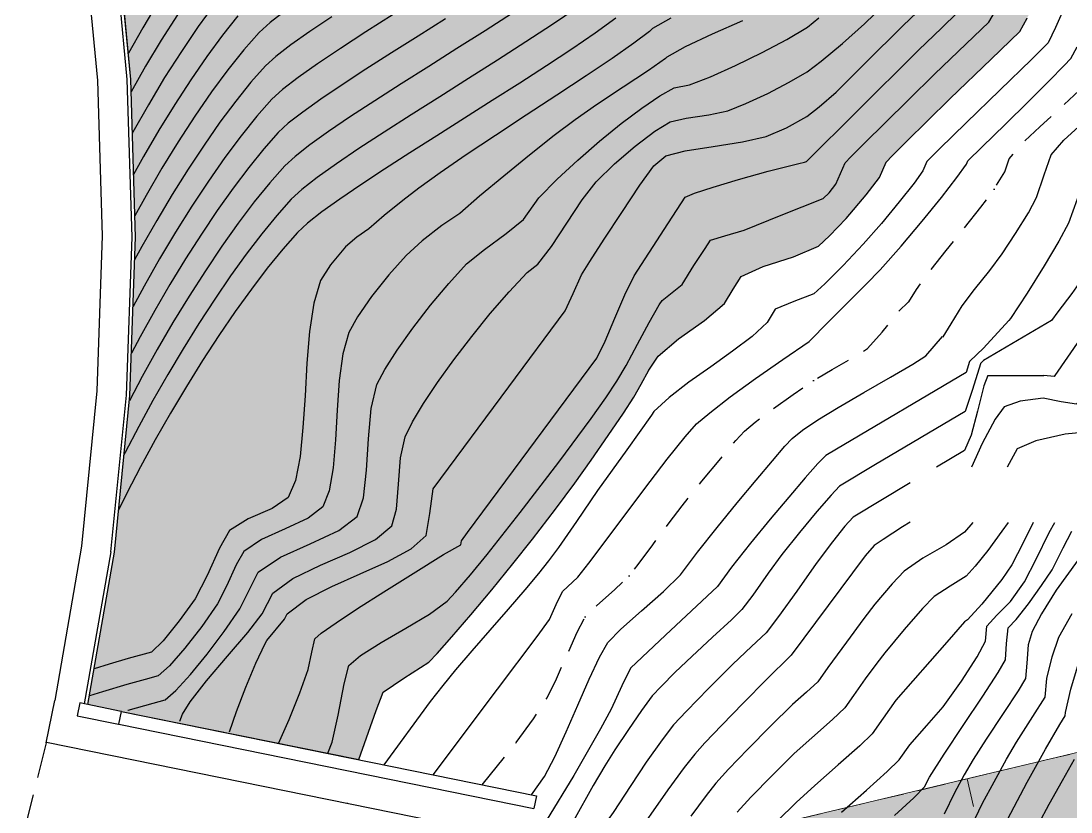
# Model space of a CAD drawing. Header units: millimetres. Extents: x -335 to 64136, y 248 to 109842.
# Drawn here: x -89.95 to -53.04, y 521.59 to 549.36 of the extents above; entities that cross this region are included whole.
import ezdxf

# ---------------------------------------------------------------- set-up
doc = ezdxf.new("R2010")
doc.units = ezdxf.units.MM
doc.header["$MEASUREMENT"] = 0
for name, pattern in [('DASHDOT', [2.8, 2, -0.25, 0.3, -0.25]), ('TRATTEGGIATA', [0.75, 0.5, -0.25]), ('TRATTEGGIATA2', [0.375, 0.25, -0.125])]:
    doc.linetypes.add(name, pattern=pattern)
for name, color, linetype in [('Av. Pr.Profi', 7, 'Continuous'), ('Bâti', 7, 'Continuous'), ('colore lago', 131, 'Continuous'), ('Couronnement', 7, 'Continuous'), ('curve livello 1m', 2, 'Continuous'), ('curve livello 5m', 7, 'Continuous'), ('LIN025CO', 7, 'Continuous'), ('Strade', 7, 'Continuous'), ('TRATTCOLO-30', 253, 'Continuous'), ('TRATTCOLO-32', 255, 'Continuous')]:
    doc.layers.add(name, color=color, linetype=linetype)
doc.layers.add('Colori bordi', color=5, linetype='Continuous', plot=False)
doc.layers.add('no_plot', color=5, linetype='Continuous', plot=False)

# ---------------------------------------------------------------- blocks, each defined once
blk = doc.blocks.new('CONTORNO')
at = {"layer": 'Colori bordi', "lineweight": 0, "ltscale": 2, "flags": 128}
blk.add_lwpolyline([(-46.314, 81.181, -0.14195), (-42.731, 84.682), (-41.604, 85.286, -0.165813), (-34.47, 86.461, -0.072308), (-29.805, 84.968), (-22.578, 81.44), (16.586, -82.868)], format="xyb", dxfattribs=at)

msp = doc.modelspace()

# ---------------------------------------------------------------- hatches: boundary and pattern name
at = {"layer": 'colore lago', "linetype": 'Continuous', "lineweight": 0}
msp.add_hatch(color=256, dxfattribs=at).paths.add_polyline_path([(-26.73371, 576.86851), (-27.30586, 576.27454), (-28.35533, 575.7556), (-28.58868, 576.59704), (-34.21807, 572.19889), (-30.53148, 558.90548), (-31.43052, 558.20307), (-41.18732, 563.7232), (-46.81662, 559.32504), (-45.40271, 558.52504), (-46.96419, 558.52504), (-48.93714, 557.47983), (-49.87211, 556.98452), (-50.64523, 556.57494), (-51.1421, 556.31171), (-51.74525, 555.99218), (-52.2825, 555.20983), (-52.85074, 554.31486), (-53.3022, 553.53849), (-53.54948, 553.02397), (-53.63694, 552.32055), (-53.72318, 551.55359), (-53.90602, 551.03188), (-54.22497, 550.25882), (-54.58434, 549.46631), (-54.84207, 548.99805), (-55.85491, 548.01943), (-57.28507, 546.64493), (-58.09324, 545.85163), (-58.80894, 545.14402), (-59.32647, 544.62705), (-59.54012, 544.40568), (-59.77608, 543.86858), (-60.2396, 543.2605), (-60.9479, 542.43178), (-61.53023, 541.81696), (-61.91661, 541.45747), (-62.79601, 541.08281), (-63.86363, 540.74355), (-64.63227, 540.38776), (-64.91308, 539.94514), (-65.21795, 539.44233), (-65.92872, 538.84553), (-66.83402, 538.20357), (-67.55837, 537.5993), (-67.87962, 537.10368), (-68.14968, 536.6152), (-68.40435, 536.15692), (-68.77119, 535.59333), (-69.30456, 534.80804), (-69.9071, 533.94255), (-70.48144, 533.13836), (-71.16371, 532.22249), (-71.96992, 531.17075), (-72.65822, 530.29865), (-73.40125, 529.39268), (-74.13912, 528.51179), (-74.80092, 527.73881), (-75.31576, 527.15654), (-75.61271, 526.84782), (-76.49509, 526.28644), (-77.21889, 525.79902), (-77.46004, 525.14725), (-78.07824, 523.42433), (-86.41016, 525.11729), (-87.59323, 525.3577), (-86.66466, 530.70549), (-86.11966, 536.21049), (-85.92366, 541.7735), (-86.09065, 547.31649), (-86.61266, 552.86749), (-87.52266, 558.34749), (-88.80066, 563.77149), (-90.39565, 569.09049), (-92.36266, 574.27948), (-94.67265, 579.34549), (-97.28665, 584.23349), (-100.24565, 588.95349), (-103.24065, 593.15749), (-106.63165, 597.31349), (-110.40766, 601.38849), (-113.60965, 604.43649), (-117.43968, 607.72349), (-120.85766, 610.30849), (-125.46066, 613.41649), (-130.27665, 616.21348), (-135.23565, 618.68548), (-140.36965, 620.80949), (-145.63966, 622.60249), (-151.01165, 624.04348), (-156.46066, 625.13849), (-161.95365, 625.86749), (-167.33266, 626.22448), (-172.88967, 626.23349), (-178.45165, 625.88649), (-183.94565, 625.14448), (-189.40265, 624.05949), (-192.61674, 623.19254), (-195.26265, 624.43249), (-196.81963, 628.49598), (-196.22853, 629.22996), (-195.76018, 630.08589), (-195.55509, 630.80699), (-195.76254, 631.56973), (-196.26445, 632.51294), (-196.79267, 633.48696), (-197.07904, 634.34208), (-196.99263, 634.83798), (-196.78555, 635.76246), (-196.19062, 638.04703), (-195.37504, 640.97803), (-194.47488, 644.16127), (-193.62618, 647.20257), (-192.96498, 649.70778), (-192.79854, 650.45211), (-192.61456, 651.31606), (-192.49413, 651.82661), (-192.19694, 652.44128), (-191.8245, 653.19788), (-191.33542, 654.33903), (-190.77337, 655.71956), (-190.17104, 657.23426), (-189.56109, 658.77796), (-188.97623, 660.24546), (-188.44912, 661.53159), (-188.01245, 662.53115), (-187.6845, 663.18801), (-187.02891, 664.22677), (-185.33049, 667.16673), (-183.31352, 670.32618), (-182.01501, 672.3005), (6.94187, 672.3005), (24.51942, 640.41892), (22.35258, 637.79302), (19.43992, 633.90845), (16.56166, 629.21652), (13.26785, 624.19701), (9.6617, 619.3413), (7.51188, 615.31799), (2.55244, 608.88901), (2.0328, 607.77608), (1.51316, 606.66316), (1.18443, 607.56056), (0.67902, 608.9403), (-4.57797, 604.10318), (0.16695, 591.14975), (-0.67262, 590.37724), (-10.84219, 595.09389), (-16.09919, 590.25677), (-12.89175, 588.76916), (-13.38813, 587.69007), (-13.6595, 587.40962), (-14.15258, 586.78781), (-14.71984, 586.01012), (-15.32596, 585.1479), (-15.93559, 584.27252), (-16.51337, 583.45533), (-17.02397, 582.76771), (-17.43204, 582.28102), (-17.97069, 581.83978), (-18.69237, 581.25458), (-19.31937, 580.70789), (-20.03851, 580.07211), (-20.42828, 579.73967), (-21.07226, 579.43865), (-21.91495, 579.14058), (-23.82435, 578.54217), (-24.70498, 578.23628), (-25.41219, 577.92223)])
at = {"layer": 'TRATTCOLO-30', "linetype": 'Continuous', "lineweight": 0}
h = msp.add_hatch(color=256, dxfattribs=at)
h.dxf.hatch_style = 1
h.paths.add_polyline_path([(-31.02356, 522.53555), (-31.73768, 525.53162), (-53.83032, 520.26576), (-53.11619, 517.2697)])
h.paths.add_polyline_path([(-31.73768, 525.53162), (-32.45181, 528.52768), (-54.54444, 523.26183), (-53.83032, 520.26576)])
h.paths.add_polyline_path([(-19.99407, 525.16446), (-20.70819, 528.16053), (-31.73768, 525.53162), (-31.02356, 522.53555)])
h.paths.add_polyline_path([(-20.70819, 528.16053), (-21.42232, 531.1566), (-23.69721, 530.61437), (-32.45181, 528.52768), (-31.73768, 525.53162)])
h = msp.add_hatch(color=256, dxfattribs=at)
h.dxf.hatch_style = 1
h.paths.add_polyline_path([(-53.11619, 517.26968), (-53.83031, 520.26575), (-63.94885, 517.85396), (-63.23473, 514.85789)])
h.paths.add_polyline_path([(-53.83031, 520.26575), (-54.54444, 523.26182), (-64.66298, 520.85003), (-63.94885, 517.85396)])

# ---------------------------------------------------------------- linework, layer by layer
at = {"layer": 'Av. Pr.Profi', "color": 1, "linetype": 'DASHDOT'}
msp.add_line((-78.46085, 521.88714), (-78.47989, 521.88445), dxfattribs=at)
at = {"layer": 'Bâti', "color": 2, "linetype": 'Continuous'}
for p, q in [((-87.88263, 525.41649), (-87.97445, 524.96456)), ((-86.4204, 525.11946), (-87.88263, 525.41649)), ((-86.4204, 525.11946), (-86.51579, 524.66825)), ((-86.41014, 525.11729), (-86.4204, 525.11946)), ((-86.41014, 525.11729), (-71.83365, 522.15549)), ((-87.97445, 524.96456), (-86.51579, 524.66825)), ((-86.50554, 524.66608), (-86.51579, 524.66825)), ((-86.50554, 524.66608), (-71.92547, 521.70356)), ((-71.83365, 522.15549), (-71.92547, 521.70356))]:
    msp.add_line(p, q, dxfattribs=at)
at = {"layer": 'Colori bordi', "linetype": 'Continuous', "lineweight": 0, "flags": 128}
msp.add_lwpolyline([(-54.58434, 549.46631), (-54.84207, 548.99805), (-54.84207, 548.99805), (-55.85491, 548.01943), (-57.28507, 546.64493), (-57.28507, 546.64493), (-58.09324, 545.85163), (-58.80894, 545.14402), (-59.32647, 544.62705), (-59.54012, 544.40568), (-59.77608, 543.86858), (-59.77608, 543.86858), (-60.2396, 543.2605), (-60.9479, 542.43178), (-60.9479, 542.43178), (-61.53023, 541.81696), (-61.91661, 541.45747), (-61.91661, 541.45747), (-62.79601, 541.08281), (-63.86363, 540.74355), (-64.63227, 540.38776), (-64.63227, 540.38776), (-64.91308, 539.94514), (-65.21795, 539.44233), (-65.21795, 539.44233), (-65.92872, 538.84553), (-66.83402, 538.20357), (-67.55837, 537.5993), (-67.87962, 537.10368), (-67.87962, 537.10368), (-68.14968, 536.6152), (-68.40435, 536.15692), (-68.40435, 536.15692), (-68.77119, 535.59333), (-69.30456, 534.80804), (-69.9071, 533.94255), (-70.48144, 533.13836), (-70.48144, 533.13836), (-71.16371, 532.22249), (-71.96992, 531.17075), (-72.65822, 530.29865), (-72.65822, 530.29865), (-73.40125, 529.39268), (-74.13912, 528.51179), (-74.80092, 527.73881), (-75.31576, 527.15654), (-75.61271, 526.84782), (-75.61271, 526.84782), (-76.49509, 526.28644), (-77.21889, 525.79902), (-77.21889, 525.79902), (-77.46004, 525.14725), (-78.07824, 523.42433), (-86.41016, 525.11729), (-87.59323, 525.3577), (-86.66466, 530.70549), (-86.11966, 536.21049), (-85.92366, 541.7735), (-86.09065, 547.31649), (-86.61266, 552.86749)], dxfattribs=at)
at = {"layer": 'Couronnement', "color": 2, "linetype": 'Continuous'}
for p, q in [((-86.21011, 547.30525), (-86.73211, 552.85625)), ((-86.09063, 547.31649), (-86.61264, 552.86749)), ((-87.77464, 552.73949), (-87.25964, 547.27649)), ((-87.25964, 547.27649), (-87.08963, 541.82548)), ((-86.04335, 541.76989), (-86.21034, 547.31288)), ((-85.92364, 541.7735), (-86.09063, 547.31649)), ((-87.08963, 541.82548), (-87.27864, 536.37349)), ((-86.23866, 536.22628), (-86.04307, 541.77771)), ((-86.11964, 536.21049), (-85.92364, 541.7735)), ((-87.27864, 536.37349), (-87.81463, 530.91649)), ((-86.78405, 530.71731), (-86.23866, 536.22628)), ((-86.66464, 530.70549), (-86.11964, 536.21049)), ((-87.81463, 530.91649), (-88.75464, 525.50048)), ((-87.71054, 525.38153), (-86.78256, 530.72596)), ((-87.59321, 525.3577), (-86.66464, 530.70549)), ((-89.05563, 524.00949), (-88.75464, 525.50048))]:
    msp.add_line(p, q, dxfattribs=at)
at = {"layer": 'curve livello 1m', "color": 152, "linetype": 'TRATTEGGIATA2', "ltscale": 5, "flags": 128}
msp.add_lwpolyline([(-73.7353, 522.54189), (-72.54199, 524.02408), (-71.9376, 524.85619), (-71.45901, 525.58902), (-71.45901, 525.58902), (-71.12307, 526.26048), (-70.75309, 527.10688), (-70.40041, 527.90554), (-70.11633, 528.43374), (-70.11633, 528.43374), (-69.70737, 528.83966), (-69.08651, 529.3859), (-68.57219, 529.87434), (-68.57219, 529.87434), (-68.25446, 530.27861), (-67.73579, 530.97346), (-67.16852, 531.73581), (-66.70494, 532.34256), (-66.70494, 532.34256), (-66.01602, 533.19912), (-65.3544, 534.00322), (-64.8224, 534.63204), (-64.52232, 534.96276), (-64.52232, 534.96276), (-64.14011, 535.2779), (-63.53224, 535.73374), (-62.8125, 536.24719), (-62.09468, 536.73516), (-62.09468, 536.73516), (-61.43954, 537.12659), (-60.66958, 537.56553), (-60.19006, 537.86392), (-60.19006, 537.86392), (-59.67915, 538.43658), (-59.13184, 539.13874), (-58.74979, 539.50669), (-58.74979, 539.50669), (-58.74062, 539.50218), (-58.47613, 539.94025), (-58.01527, 540.56384), (-57.4296, 541.30324), (-56.80113, 542.08263), (-56.21186, 542.82618), (-55.74379, 543.45804), (-55.74379, 543.45804), (-55.3736, 544.0647), (-55.21569, 544.52394), (-54.78182, 545.04664), (-54.14275, 545.654), (-53.4247, 546.29713), (-52.7539, 546.92714), (-52.25656, 547.49515), (-52.25656, 547.49515), (-52.06838, 547.82919), (-51.74753, 548.46752), (-51.33789, 549.31891), (-50.88335, 550.29215), (-50.42782, 551.29602), (-50.42782, 551.29602), (-50.26697, 551.68586), (-50.16324, 552.56401), (-49.85079, 553.15355), (-49.38692, 553.80501), (-48.91079, 554.32295), (-48.91079, 554.32295), (-48.42561, 554.64335), (-47.61183, 555.08466), (-46.60561, 555.59907), (-45.54307, 556.13877), (-44.25717, 556.814), (-43.80261, 557.61975)], dxfattribs=at)
at = {"layer": 'curve livello 5m', "color": 2}
msp.add_line((-55.2235, 538.85128), (-56.11804, 537.86938), dxfattribs=at)
at = {"layer": 'curve livello 5m', "color": 2, "flags": 128}
for points in [[(-86.19, 525.16247), (-86.18317, 525.16422), (-85.3019, 525.40488), (-84.87905, 525.52878), (-84.87905, 525.52878), (-84.50496, 525.85536), (-83.99265, 526.414), (-83.40509, 527.12817), (-82.80522, 527.92136), (-82.25601, 528.71704), (-82.25601, 528.71704), (-81.9091, 529.42061), (-81.60628, 530.00568), (-81.60628, 530.00568), (-80.8273, 530.5316), (-79.77933, 531.00576), (-78.7758, 531.47005), (-78.13012, 531.96639), (-78.13012, 531.96639), (-77.91039, 532.61995), (-77.80357, 533.58869), (-77.7374, 534.69342), (-77.6396, 535.75492), (-77.43792, 536.594), (-77.43792, 536.594), (-77.16144, 537.12747), (-76.72689, 537.80885), (-76.17807, 538.57922), (-75.5588, 539.37968), (-74.91287, 540.15133), (-74.28408, 540.83525), (-74.28408, 540.83525), (-73.66147, 541.34523), (-72.89263, 541.89718), (-72.28391, 542.39904), (-72.28391, 542.39904), (-71.74435, 543.15691), (-71.1018, 543.80626), (-70.37752, 544.47939), (-69.61311, 545.14253), (-68.85019, 545.76189), (-68.13038, 546.30369), (-67.49528, 546.73415), (-66.98652, 547.01947), (-66.98652, 547.01947), (-66.45458, 547.12257), (-65.71625, 547.4056), (-64.83233, 547.79877), (-63.90244, 548.25339), (-63.02622, 548.72075), (-62.3033, 549.15212), (-62.3033, 549.15212), (-61.90668, 549.48026)], [(-72.67695, 549.63818), (-73.63699, 549.02123), (-74.62275, 548.39571), (-75.61127, 547.77154), (-76.57958, 547.15868), (-77.50471, 546.56705), (-78.36371, 546.00659), (-79.13361, 545.48725), (-79.79145, 545.01896), (-80.31427, 544.61166), (-80.67909, 544.27528), (-81.20263, 543.68445), (-81.74957, 543.00987), (-82.31339, 542.26274), (-82.88755, 541.45421), (-83.46553, 540.59548), (-84.04081, 539.6977), (-84.60686, 538.77206), (-85.15716, 537.82973), (-85.68518, 536.88188), (-86.13773, 536.02774)], [(-82.3205, 549.55009), (-82.85987, 548.87294), (-83.41602, 548.11776), (-83.98045, 547.29911), (-84.54466, 546.43154), (-85.10016, 545.5296), (-85.63844, 544.60785), (-85.98988, 543.97223)], [(-48.8886, 549.57914), (-49.41192, 549.00145), (-49.8308, 548.19079), (-50.24801, 547.20115), (-50.6649, 546.39727), (-51.16748, 545.86717), (-51.80369, 545.29306), (-52.25879, 544.79686), (-52.52458, 544.1093), (-52.82835, 543.10855), (-53.12966, 542.26428), (-53.46603, 541.63451), (-53.9822, 540.76245), (-54.58245, 539.80491), (-55.17111, 538.91873), (-55.2235, 538.85128)], [(-78.07822, 523.42433), (-77.46002, 525.14725), (-77.21887, 525.79902), (-77.21887, 525.79902), (-76.49508, 526.28644), (-75.61269, 526.84782), (-75.61269, 526.84782), (-75.31574, 527.15654), (-74.8009, 527.73881), (-74.1391, 528.51179), (-73.40123, 529.39268), (-72.6582, 530.29865), (-72.6582, 530.29865), (-71.9699, 531.17075), (-71.16369, 532.22249), (-70.48142, 533.13836), (-70.48142, 533.13836), (-69.90708, 533.94255), (-69.30454, 534.80804), (-68.77117, 535.59333), (-68.40433, 536.15692), (-68.40433, 536.15692), (-68.14966, 536.6152), (-67.8796, 537.10368), (-67.8796, 537.10368), (-67.55835, 537.5993), (-66.834, 538.20357), (-65.9287, 538.84553), (-65.21793, 539.44233), (-65.21793, 539.44233), (-64.91307, 539.94514), (-64.63225, 540.38776), (-64.63225, 540.38776), (-63.86361, 540.74355), (-62.79599, 541.08281), (-61.91659, 541.45747), (-61.91659, 541.45747), (-61.53021, 541.81696), (-60.94788, 542.43178), (-60.94788, 542.43178), (-60.23958, 543.2605), (-59.77606, 543.86858), (-59.77606, 543.86858), (-59.5401, 544.40568), (-59.32645, 544.62705), (-58.80892, 545.14402), (-58.09322, 545.85163), (-57.28505, 546.64493), (-57.28505, 546.64493), (-55.85489, 548.01943), (-54.84205, 548.99805), (-54.84205, 548.99805), (-54.58433, 549.46631)], [(-56.11804, 537.86938), (-56.59929, 537.42141), (-56.60869, 537.40942), (-56.73346, 537.01698), (-61.28634, 534.32955), (-61.65602, 534.10621), (-61.93748, 533.82312), (-62.38946, 533.31862), (-62.96577, 532.64727), (-63.62028, 531.86364), (-64.30682, 531.02229), (-64.97924, 530.17777), (-65.46762, 529.50655), (-67.29123, 527.79034), (-68.52639, 526.63801), (-68.82712, 526.00993), (-69.20463, 525.20101), (-69.57833, 524.50937), (-70.04394, 523.68297), (-70.52067, 522.86295), (-71.48576, 521.26863)], [(-55.25552, 531.75725), (-55.4753, 531.44221), (-55.96898, 530.77314), (-55.96898, 530.77314), (-56.4135, 530.22337), (-56.73155, 529.87177), (-56.73155, 529.87177), (-57.28606, 529.51491), (-57.84842, 529.15442), (-57.84842, 529.15442), (-58.25768, 528.73138), (-58.90172, 527.99962), (-59.58734, 527.17868), (-59.58734, 527.17868), (-59.86846, 526.80852), (-60.27206, 526.25935), (-60.27206, 526.25935), (-60.68189, 525.67492), (-60.98824, 525.24179), (-60.98824, 525.24179), (-61.43058, 524.83048), (-62.15242, 524.19302), (-62.7671, 523.63557), (-62.7671, 523.63557), (-63.54593, 522.86874), (-64.29034, 522.10745), (-64.777, 521.58008)], [(-64.53228, 512.59435), (-64.40978, 512.71423), (-63.59199, 513.57946), (-61.43062, 515.8985), (-60.7435, 516.67524), (-59.95195, 517.58028), (-59.46113, 518.12864), (-58.81926, 518.72558), (-57.9995, 519.44364), (-57.2513, 520.10349), (-56.8241, 520.52576), (-56.5334, 521.10951), (-56.1485, 521.89613), (-55.74697, 522.6464), (-55.308, 523.44086), (-54.96328, 524.04117), (-54.37914, 524.93592), (-53.94706, 525.6125), (-53.89298, 526.26986), (-53.70319, 527.02985), (-53.46746, 527.72244), (-53.00155, 528.55452)]]:
    msp.add_lwpolyline(points, dxfattribs=at)
at = {"layer": 'LIN025CO', "linetype": 'TRATTEGGIATA', "lineweight": 0, "ltscale": 2}
for p, q in [((-15.15561, 532.65026), (-197.41451, 489.20826)), ((-56.69825, 522.74844), (-55.27001, 516.7563))]:
    msp.add_line(p, q, dxfattribs=at)
at = {"layer": 'no_plot'}
for p, q in [((-53.72806, 538.85128), (-56.11804, 537.44227)), ((-52.27437, 538.85128), (-53.61627, 536.91233)), ((-55.96997, 536.91233), (-53.99724, 536.91233)), ((-73.20072, 525.89305), (-71.80656, 527.75398))]:
    msp.add_line(p, q, dxfattribs=at)
at = {"layer": 'no_plot', "flags": 128}
for points in [[(-45.54838, 550.73939), (-46.35161, 550.09586), (-46.98731, 549.5527), (-47.65561, 548.92016), (-48.30694, 548.27084), (-48.8398, 547.70858), (-49.15269, 547.33722), (-49.51152, 546.59059), (-49.86906, 545.84832), (-50.33997, 545.37992), (-50.78034, 544.93332), (-51.05404, 544.27381), (-51.36586, 543.27293), (-51.69176, 542.20993), (-52.00769, 541.36407), (-52.27902, 540.88963), (-52.6807, 540.26114), (-53.01856, 539.79884), (-53.50968, 539.14686), (-53.72806, 538.85128)], [(-85.1342, 550.01343), (-85.66454, 549.1311), (-86.17239, 548.23563), (-86.17637, 548.22818)], [(-83.136, 549.97359), (-83.71934, 549.16988), (-84.30965, 548.29847), (-84.89651, 547.37719), (-85.4695, 546.42389), (-86.0182, 545.45641), (-86.03372, 545.4273)], [(-53.13563, 550.17439), (-53.58519, 549.13974), (-53.84823, 548.59304), (-54.42714, 548.01176), (-55.54592, 546.93365), (-56.73189, 545.7918), (-57.65981, 544.87788), (-58.10503, 544.42829), (-58.24871, 544.10124), (-58.55983, 543.66637), (-59.07894, 543.01208), (-59.70766, 542.259), (-60.3476, 541.52775), (-61.04982, 540.7751), (-61.69245, 540.12876), (-62.08269, 539.78262), (-62.79027, 539.51085), (-63.43576, 539.24964), (-63.72757, 538.77859), (-64.24983, 538.29034), (-64.93434, 537.76533), (-65.70143, 537.22114), (-66.47139, 536.67537), (-67.16455, 536.14561), (-67.7012, 535.64944), (-67.78176, 535.52516), (-68.65603, 534.30415), (-69.67975, 532.87902), (-70.42739, 531.79073), (-71.06048, 530.87245), (-71.40738, 530.41062), (-71.75645, 529.96452), (-72.23742, 529.38811), (-72.82662, 528.70357), (-73.46706, 527.96817), (-74.10169, 527.23918), (-74.6735, 526.57388), (-75.12547, 526.02953), (-75.56276, 525.46201), (-77.18935, 523.24372)], [(-70.40368, 549.83341), (-71.26894, 549.2461), (-72.20803, 548.62947), (-73.19728, 547.99375), (-74.21303, 547.3492), (-75.23162, 546.70604), (-76.22939, 546.07453), (-77.18267, 545.4649), (-78.0678, 544.88739), (-78.86113, 544.35225), (-79.53898, 543.86971), (-80.0777, 543.45002), (-80.45363, 543.10341), (-80.95861, 542.53529), (-81.48514, 541.89071), (-82.0277, 541.17915), (-82.58074, 540.41009), (-83.13871, 539.59303), (-83.69608, 538.73745), (-84.24732, 537.85284), (-84.78687, 536.94868), (-85.3092, 536.03447), (-85.80876, 535.11968), (-86.28003, 534.21382), (-86.32668, 534.11916)], [(-84.45034, 549.5823), (-85.01536, 548.69531), (-85.56702, 547.77749), (-86.07741, 546.87755)], [(-76.86397, 549.59071), (-77.8208, 548.98209), (-78.71521, 548.40327), (-79.52028, 547.86589), (-80.20906, 547.38162), (-80.75462, 546.96212), (-81.13002, 546.61903), (-81.65774, 546.02138), (-82.21018, 545.33431), (-82.77981, 544.57073), (-83.35908, 543.74355), (-83.94047, 542.86568), (-84.51643, 541.95002), (-85.07942, 541.00949), (-85.62192, 540.05698), (-86.00937, 539.34032)], [(-79.01891, 549.51734), (-79.79789, 548.99737), (-80.46436, 548.52879), (-80.99224, 548.12288), (-81.35548, 547.79091), (-81.86611, 547.21262), (-82.40065, 546.5478), (-82.95182, 545.80896), (-83.51233, 545.00858), (-84.07489, 544.15915), (-84.63219, 543.27316), (-85.17694, 542.36309), (-85.70186, 541.44143), (-85.95162, 540.97947)], [(-80.62092, 549.74753), (-81.19308, 549.31375), (-81.58095, 548.96278), (-82.11348, 548.35724), (-82.67221, 547.65579), (-83.24831, 546.87352), (-83.833, 546.02549), (-84.41746, 545.12678), (-84.99289, 544.19248), (-85.55048, 543.23765), (-85.94619, 542.52198)], [(-84.36539, 524.77482), (-84.26432, 525.02532), (-84.00515, 525.45832), (-83.42798, 526.1896), (-82.68691, 527.05198), (-81.9713, 527.88774), (-81.47047, 528.53917), (-81.47047, 528.53917), (-81.1002, 529.27356), (-80.38818, 529.7865), (-79.42071, 530.25311), (-78.39091, 530.69922), (-77.49188, 531.15064), (-76.91676, 531.63319), (-76.91676, 531.63319), (-76.7448, 532.2239), (-76.67309, 533.10039), (-76.60616, 534.02591), (-76.4485, 534.76368), (-76.4485, 534.76368), (-76.18871, 535.28637), (-75.79948, 535.93361), (-75.30597, 536.67155), (-74.73335, 537.46636), (-74.10677, 538.28422), (-73.45139, 539.09129), (-72.79236, 539.85374), (-72.15486, 540.53773), (-72.15486, 540.53773), (-71.78614, 540.82601), (-71.29776, 541.45055), (-70.76163, 542.26243), (-70.22291, 543.07925), (-69.72673, 543.71864), (-69.72673, 543.71864), (-69.08386, 544.34705), (-68.35672, 544.97286), (-67.66677, 545.49749), (-67.13548, 545.82231), (-67.13548, 545.82231), (-66.57047, 545.95686), (-65.77708, 546.07486), (-65.10517, 546.21581), (-65.10517, 546.21581), (-64.46746, 546.46625), (-63.70311, 546.81949), (-62.94279, 547.21166), (-62.31721, 547.57885), (-62.31721, 547.57885), (-61.82249, 547.95487), (-61.07561, 548.57754), (-60.30064, 549.26007), (-60.30064, 549.26007), (-59.9516, 549.60585)], [(-82.61916, 524.40383), (-82.3702, 525.11888), (-82.04003, 525.9699), (-81.68719, 526.81177), (-81.37024, 527.49939), (-81.37024, 527.49939), (-81.30666, 527.6056), (-80.68494, 528.3613), (-80.59412, 528.54143), (-79.92729, 529.04573), (-79.02694, 529.50892), (-78.02373, 529.94847), (-77.0483, 530.38186), (-76.23131, 530.82655), (-75.70341, 531.3), (-75.70341, 531.3), (-75.57627, 532.06553), (-75.45909, 532.93336), (-75.45909, 532.93336), (-72.79665, 536.51378), (-70.81861, 539.18718), (-70.53958, 539.79544), (-70.24532, 540.44503), (-70.24532, 540.44503), (-69.95673, 540.92067), (-69.45467, 541.70332), (-68.83528, 542.64515), (-68.19467, 543.59836), (-68.19467, 543.59836), (-67.70911, 544.28038), (-67.28444, 544.62514), (-66.60891, 544.8059), (-65.62461, 544.96084), (-64.58806, 545.11891), (-63.75577, 545.30906), (-63.75577, 545.30906), (-63.03931, 545.61754), (-62.33111, 546.00557), (-62.33111, 546.00557), (-61.89643, 546.34703), (-61.30063, 546.86468), (-61.30063, 546.86468), (-60.27649, 547.8793), (-58.9445, 549.2043), (-58.9445, 549.2043), (-58.46419, 549.66591)], [(-80.89269, 523.9962), (-80.51776, 524.82917), (-80.14235, 525.77024), (-79.85799, 526.58401), (-79.85799, 526.58401), (-79.72939, 527.19688), (-79.61945, 527.67152), (-79.39076, 527.86126), (-78.86842, 528.22658), (-78.11522, 528.72649), (-77.19395, 529.31997), (-76.1674, 529.96604), (-75.09837, 530.62369), (-75.09837, 530.62369), (-74.49005, 530.96681), (-74.46967, 531.10305), (-74.2476, 531.40169), (-69.71391, 537.52914), (-69.42073, 538.12214), (-69.07438, 538.92328), (-68.71931, 539.74809), (-68.39994, 540.41214), (-68.39994, 540.41214), (-67.33709, 542.0465), (-66.60054, 543.17563), (-66.27672, 543.31695), (-65.61987, 543.53484), (-64.72576, 543.80081), (-63.69021, 544.08637), (-62.60901, 544.36302), (-62.60901, 544.36302), (-62.40637, 544.4023), (-62.34501, 544.4323), (-62.30063, 544.4693), (-60.60137, 546.15275), (-58.39135, 548.35117), (-58.39135, 548.35117), (-57.59442, 549.11709), (-57.03004, 549.6624)], [(-79.16708, 523.64557), (-79.0111, 524.0366), (-78.79874, 524.98512), (-78.59038, 526.09166), (-78.41916, 526.73527), (-78.41916, 526.73527), (-78.00929, 527.08622), (-77.28759, 527.53618), (-76.42558, 528.0361), (-75.5948, 528.53693), (-74.96677, 528.98961), (-74.96677, 528.98961), (-74.67139, 529.30941), (-74.15034, 529.91799), (-73.55995, 530.63277), (-73.55995, 530.63277), (-72.40342, 532.09814), (-71.04876, 533.86536), (-69.90236, 535.40426), (-69.90236, 535.40426), (-69.39113, 536.12955), (-69.00009, 536.7155), (-69.00009, 536.7155), (-68.68112, 537.2718), (-68.27816, 538.01464), (-67.86428, 538.77889), (-67.51257, 539.3994), (-67.51257, 539.3994), (-67.41549, 539.54917), (-66.70828, 540.10608), (-66.29398, 540.77486), (-65.90546, 541.37873), (-65.71359, 541.6646), (-65.71359, 541.6646), (-65.20829, 541.81949), (-64.53197, 542.0161), (-64.53197, 542.0161), (-63.23296, 542.54836), (-61.75049, 543.13231), (-61.54816, 543.33581), (-61.3034, 543.63592), (-60.97516, 544.38307), (-60.77593, 544.59185), (-60.28733, 545.0825), (-59.58465, 545.78026), (-58.74317, 546.61036), (-57.8382, 547.49805), (-57.8382, 547.49805), (-56.72465, 548.56826), (-55.93604, 549.33022), (-55.93604, 549.33022), (-55.65093, 549.80567)], [(-64.58472, 549.37472), (-65.65259, 548.90107), (-66.59801, 548.46147), (-67.25272, 548.09542), (-67.29738, 548.05225), (-67.895, 547.62583), (-68.78315, 547.03825), (-69.72274, 546.41892), (-70.47465, 545.89726), (-71.20424, 545.33962), (-72.07112, 544.65319), (-72.9781, 543.91687), (-73.82802, 543.20955), (-74.52369, 542.61012), (-75.15174, 542.18746), (-75.85159, 541.64029), (-76.4133, 541.13277), (-76.4133, 541.13277), (-77.02147, 540.45428), (-77.6228, 539.69207), (-78.12289, 538.9731), (-78.42733, 538.42432), (-78.42733, 538.42432), (-78.63622, 537.67149), (-78.761, 536.73389), (-78.83654, 535.69796), (-78.8977, 534.65012), (-78.97934, 533.67683), (-79.11631, 532.8645), (-79.34347, 532.29958), (-79.34347, 532.29958), (-79.85778, 531.90423), (-80.65713, 531.5344), (-81.49188, 531.15672), (-82.11237, 530.7378), (-82.11237, 530.7378), (-82.37889, 530.2638), (-82.71895, 529.51956), (-83.04154, 528.89492), (-83.04154, 528.89492), (-83.59425, 528.10404), (-84.19021, 527.33996), (-84.73192, 526.72121), (-85.12187, 526.36632), (-85.12187, 526.36632), (-85.57618, 526.23811), (-86.22282, 526.05855), (-86.22282, 526.05855), (-87.08339, 525.80034), (-87.54094, 525.65869)], [(-67.11074, 549.46062), (-67.74743, 549.10464), (-67.86135, 548.99453), (-68.40824, 548.58306), (-69.16842, 548.05417), (-70.08836, 547.43684), (-71.11451, 546.76005), (-72.19335, 546.05277), (-73.27133, 545.34399), (-74.29491, 544.66268), (-75.21056, 544.03783), (-75.96473, 543.49841), (-76.52826, 543.06181), (-77.17921, 542.53335), (-77.72229, 542.07157), (-78.1486, 541.77165), (-78.54252, 541.43029), (-78.54252, 541.43029), (-79.06753, 540.80493), (-79.41675, 540.25463), (-79.41675, 540.25463), (-79.65081, 539.44967), (-79.80059, 538.45837), (-79.89516, 537.35279), (-79.96357, 536.20499), (-80.03488, 535.08703), (-80.13815, 534.07097), (-80.30245, 533.22886), (-80.55683, 532.63277), (-80.55683, 532.63277), (-81.12375, 532.24574), (-81.95783, 531.87776), (-82.61845, 531.46993), (-82.61845, 531.46993), (-82.96513, 530.85337), (-83.40747, 529.8853), (-83.82708, 529.07279), (-83.82708, 529.07279), (-84.38243, 528.29346), (-84.95191, 527.60126), (-85.36469, 527.20385), (-86.17842, 526.97637), (-86.17842, 526.97637), (-86.84802, 526.77546), (-87.37538, 526.6122)], [(-69.0425, 549.46006), (-69.76975, 548.93802), (-70.58726, 548.37928), (-71.47523, 547.7924), (-72.41384, 547.18596), (-73.38329, 546.56854), (-74.36378, 545.94869), (-75.33549, 545.335), (-76.27863, 544.73604), (-77.17338, 544.16037), (-77.99994, 543.61657), (-78.73851, 543.11322), (-79.36927, 542.65888), (-79.87243, 542.26213), (-80.22817, 541.93153), (-80.74805, 541.34664), (-81.29014, 540.68303), (-81.84871, 539.95045), (-82.41808, 539.15869), (-82.99253, 538.3175), (-83.56636, 537.43666), (-84.13387, 536.52593), (-84.68935, 535.59508), (-85.2271, 534.65387), (-85.74142, 533.71208), (-86.2266, 532.77947), (-86.51781, 532.18865)], [(-75.03248, 549.44222), (-75.99092, 548.83705), (-76.92977, 548.24283), (-77.82675, 547.6692), (-78.65962, 547.12579), (-79.4061, 546.62225), (-80.04392, 546.16821), (-80.55083, 545.7733), (-80.90456, 545.44716), (-81.41217, 544.8743), (-81.94247, 544.22025), (-82.48913, 543.49584), (-83.04582, 542.71192), (-83.60622, 541.87931), (-84.16399, 541.00885), (-84.71282, 540.11137), (-85.24638, 539.19771), (-85.75833, 538.27869), (-86.06732, 537.69553)], [(-71.80656, 527.75398), (-71.37643, 528.34617), (-71.13189, 528.87197), (-70.91131, 529.33161), (-70.91131, 529.33161), (-70.37641, 529.83064), (-69.98429, 530.32328), (-69.3432, 531.17659), (-68.58425, 532.19854), (-67.83854, 533.1971), (-67.23718, 533.98023), (-67.23718, 533.98023), (-66.59783, 534.76639), (-66.20392, 535.22064), (-66.20392, 535.22064), (-65.74085, 535.60894), (-65.01861, 536.16135), (-64.13216, 536.80854), (-63.1765, 537.48116), (-62.24659, 538.10987), (-62.24659, 538.10987), (-62.23336, 538.11771), (-62.19181, 538.1651), (-61.62377, 538.74607), (-60.9172, 539.44388), (-60.23682, 540.11695), (-59.74734, 540.62371), (-59.74734, 540.62371), (-59.0125, 541.45901), (-58.26986, 542.33673), (-57.59205, 543.16781), (-57.05168, 543.86321), (-56.72138, 544.33389), (-56.72138, 544.33389), (-56.66999, 544.45089), (-56.17876, 544.93867), (-55.75449, 545.34716), (-55.35425, 545.73284), (-55.35425, 545.73284), (-54.54017, 546.53753), (-53.81323, 547.2632), (-53.28135, 547.80149), (-53.05241, 548.04409), (-53.05241, 548.04409), (-52.82934, 548.4624)], [(-72.00726, 522.19076), (-71.54161, 522.83185), (-71.18171, 523.52174), (-70.78423, 524.39475), (-70.37431, 525.34178), (-69.97709, 526.25372), (-69.61773, 527.02146), (-69.32136, 527.53588), (-69.32136, 527.53588), (-68.86759, 528.00473), (-68.14267, 528.65019), (-67.36875, 529.33403), (-66.76797, 529.91804), (-66.76797, 529.91804), (-66.17271, 530.70489), (-65.47466, 531.57628), (-64.77199, 532.43985), (-64.11098, 533.24005), (-63.53792, 533.92132), (-63.09908, 534.42811), (-62.84073, 534.70487), (-62.84073, 534.70487), (-62.47452, 534.99004), (-61.94279, 535.36045), (-61.94279, 535.36045), (-61.23204, 535.79617), (-60.3226, 536.31997), (-59.38894, 536.85087), (-58.60551, 537.30791), (-58.14678, 537.61013), (-58.14678, 537.61013), (-57.55572, 538.28429), (-57.53285, 538.27303), (-57.25207, 538.72613), (-56.87301, 539.36591), (-56.87301, 539.36591), (-56.43653, 539.94011), (-55.89912, 540.60823), (-55.45745, 541.18838), (-55.45745, 541.18838), (-54.98954, 541.90024), (-54.54294, 542.63213), (-54.25163, 543.16449), (-54.25163, 543.16449), (-53.98264, 543.96451), (-53.73724, 544.6604), (-53.73724, 544.6604), (-53.29155, 545.1747), (-52.63713, 545.77607)], [(-56.11804, 537.44227), (-56.22249, 537.33631), (-56.22727, 537.33022), (-56.50266, 536.42865), (-56.76247, 535.64683), (-59.91274, 533.78732), (-61.17752, 533.0232), (-61.47574, 532.71154), (-61.97625, 532.1335), (-62.58404, 531.4014), (-63.20412, 530.62752), (-63.68331, 529.97359), (-64.22884, 529.2037), (-64.61048, 528.69467), (-64.97743, 528.33672), (-65.63874, 527.72149), (-66.37132, 527.04193), (-66.95206, 526.49099), (-67.44539, 525.99646), (-67.76222, 525.66245), (-68.13395, 525.15486), (-68.59347, 524.48333), (-69.07298, 523.76281), (-69.42864, 523.20945), (-69.83604, 522.51807), (-70.53036, 521.26863)], [(-55.96997, 536.91233), (-56.10295, 536.54946), (-56.33244, 535.65806), (-56.55504, 534.81956), (-56.79148, 534.27669), (-56.79148, 534.27669), (-57.77492, 533.6962)], [(-52.16716, 536.91233), (-52.51429, 536.39203), (-52.85372, 535.90888), (-52.85372, 535.90888), (-53.384, 535.99236), (-54.02602, 536.12003), (-54.02602, 536.12003), (-54.82606, 536.01753), (-55.39395, 535.81612), (-55.39395, 535.81612), (-55.70431, 535.37871), (-56.16071, 534.52742), (-56.54389, 533.6962)], [(-50.72802, 536.91233), (-51.19245, 536.21637), (-51.78796, 535.32787), (-52.06879, 534.93807), (-52.06879, 534.93807), (-52.15863, 534.95425), (-53.24394, 534.84911), (-54.27397, 534.62027), (-54.93972, 534.33638), (-54.93972, 534.33638), (-55.29117, 533.6962)], [(-53.61627, 536.91233), (-53.63865, 536.87969), (-53.63865, 536.87969), (-53.99724, 536.91233)], [(-58.6957, 533.15051), (-60.69902, 531.9402), (-60.98672, 531.61973), (-61.429, 531.07728), (-61.429, 531.07728), (-61.99783, 530.30899), (-62.68185, 529.34531), (-63.32053, 528.449), (-63.75334, 527.88279), (-63.75334, 527.88279), (-64.26823, 527.39548), (-64.92587, 526.77931), (-64.92587, 526.77931), (-65.78622, 525.92236), (-66.56032, 525.13072), (-67.01592, 524.64186), (-67.01592, 524.64186), (-67.41023, 524.12101), (-67.9749, 523.33237), (-67.9749, 523.33237), (-68.51859, 522.51685), (-69.13814, 521.56883), (-69.34395, 521.26863)], [(-58.6957, 531.76406), (-58.96182, 531.59658), (-59.64397, 531.15844), (-59.96676, 530.94026), (-59.96676, 530.94026), (-60.27859, 530.58597), (-62.87691, 527.09742), (-62.89619, 527.07091), (-62.89969, 527.06763), (-63.72773, 526.24741), (-64.55962, 525.40995), (-65.31449, 524.63797), (-65.91144, 524.01417), (-66.26961, 523.62127), (-66.26961, 523.62127), (-66.63431, 523.14847), (-67.20699, 522.36648), (-67.81585, 521.50989), (-67.81585, 521.50989), (-67.97543, 521.26863)], [(-56.49239, 531.75725), (-56.78633, 531.40981), (-57.43469, 530.96847), (-58.24596, 530.4948), (-58.90759, 530.04734), (-58.90759, 530.04734), (-59.32861, 529.59681), (-59.93297, 528.88232), (-59.93297, 528.88232), (-60.32166, 528.37606), (-60.93345, 527.55466), (-61.58481, 526.66453), (-61.58481, 526.66453), (-61.94236, 526.1565), (-62.33801, 525.79659), (-62.83046, 525.3546), (-62.83046, 525.3546), (-63.6057, 524.59531), (-64.39707, 523.79717), (-65.07835, 523.08926), (-65.52331, 522.60067), (-65.52331, 522.60067), (-65.86455, 522.16404), (-66.40056, 521.44191)], [(-54.36991, 531.75725), (-54.7199, 531.03459), (-55.11961, 530.26478), (-55.11961, 530.26478), (-55.47944, 529.749), (-56.17739, 528.88579), (-56.67677, 528.33374), (-56.67677, 528.33374), (-56.78926, 528.26149), (-57.41137, 527.55465), (-59.1995, 525.51292), (-59.64265, 524.8788), (-60.03411, 524.32707), (-60.03411, 524.32707), (-60.47001, 523.91389), (-61.22345, 523.24518), (-62.04962, 522.51478), (-62.70374, 521.91654), (-62.70374, 521.91654), (-63.35547, 521.26863)], [(-61.11354, 521.57522), (-60.23431, 522.35056), (-59.50074, 523.00706), (-59.07999, 523.41235), (-58.7093, 523.93903), (-58.10521, 524.6267), (-57.53758, 525.27694), (-56.88886, 526.18511), (-56.33738, 527.03784), (-56.04858, 527.57931), (-56.00509, 528.10789), (-55.64563, 528.49229), (-55.17325, 528.97992), (-54.67899, 529.66487), (-54.263, 530.46439), (-53.81015, 531.4059), (-53.61185, 531.75725)], [(-59.24966, 521.46294), (-58.56857, 522.08186), (-58.18125, 522.48463), (-58.11955, 522.60977), (-58.01132, 522.80565), (-57.50186, 523.61026), (-56.83009, 524.62633), (-56.14674, 525.6519), (-55.6025, 526.48501), (-55.34808, 526.92371), (-55.30486, 527.50385), (-55.25561, 528.04754), (-54.9671, 528.34998), (-54.54067, 528.8971), (-54.07468, 529.54287), (-53.70892, 530.09358), (-53.32373, 530.85675), (-53.0092, 531.453)], [(-52.73885, 530.52229), (-53.13307, 529.97362), (-53.5627, 529.3806), (-53.5627, 529.3806), (-54.07617, 528.54421), (-54.4138, 527.92193), (-54.4138, 527.92193), (-54.54965, 527.45817), (-54.59769, 526.81554), (-54.64757, 526.26811), (-54.64757, 526.26811), (-54.90261, 525.84128), (-55.4298, 525.04323), (-56.0258, 524.14645), (-56.4873, 523.42341), (-56.4873, 523.42341), (-56.79323, 522.88421), (-57.13402, 522.25295), (-57.13402, 522.25295), (-57.50267, 521.5052)], [(-62.7555, 512.59435), (-61.47574, 513.94836), (-60.87155, 514.59661), (-59.85039, 515.75096), (-58.67403, 517.09598), (-57.94461, 517.91093), (-57.94461, 517.91093), (-57.32536, 518.47833), (-56.5912, 519.12015), (-56.14553, 519.54633), (-56.14553, 519.54633), (-55.9148, 519.99763), (-55.51547, 520.82574), (-55.16297, 521.5393), (-55.16297, 521.5393), (-54.57902, 522.63046), (-53.94061, 523.78587), (-53.43926, 524.65893), (-53.43926, 524.65893), (-53.24656, 524.9569), (-53.2363, 525.08156), (-53.04548, 525.90049), (-52.7806, 526.80471)], [(-75.45691, 522.89169), (-73.20072, 525.89305)], [(-60.97165, 512.59435), (-60.5127, 513.09713), (-60.5127, 513.09713), (-60.04739, 513.67838), (-59.66654, 514.09243), (-59.08024, 514.71739), (-58.57891, 515.25774), (-58.57891, 515.25774), (-57.8269, 516.10795), (-56.9606, 517.09805), (-56.42809, 517.69321), (-56.42809, 517.69321), (-55.89536, 518.17249), (-55.46696, 518.5669), (-55.46696, 518.5669), (-55.16414, 519.15918), (-54.64007, 520.246), (-54.17744, 521.18248), (-54.17744, 521.18248), (-53.81036, 521.85393), (-53.34148, 522.68648), (-52.91927, 523.43907)]]:
    msp.add_lwpolyline(points, dxfattribs=at)
at = {"layer": 'Strade', "color": 2, "linetype": 'TRATTEGGIATA2', "ltscale": 5, "flags": 128}
msp.add_lwpolyline([(-89.05563, 524.00949), (-91.14563, 515.69449), (-93.57263, 507.92749), (-96.39563, 500.39749), (-99.63464, 493.12948), (-102.46864, 487.51349), (-105.41464, 482.18148)], dxfattribs=at)
at = {"layer": 'Strade', "color": 2, "linetype": 'Continuous', "flags": 128}
msp.add_lwpolyline([(-89.04764, 524.03849), (-73.07352, 520.79238)], dxfattribs=at)

# ---------------------------------------------------------------- block references
at = {"layer": 'TRATTCOLO-32', "linetype": 'Continuous', "lineweight": 0, "rotation": 270}
msp.add_blockref('CONTORNO', (-113.89167, 505.94994), dxfattribs=at)

doc.saveas('drawing.dxf')
